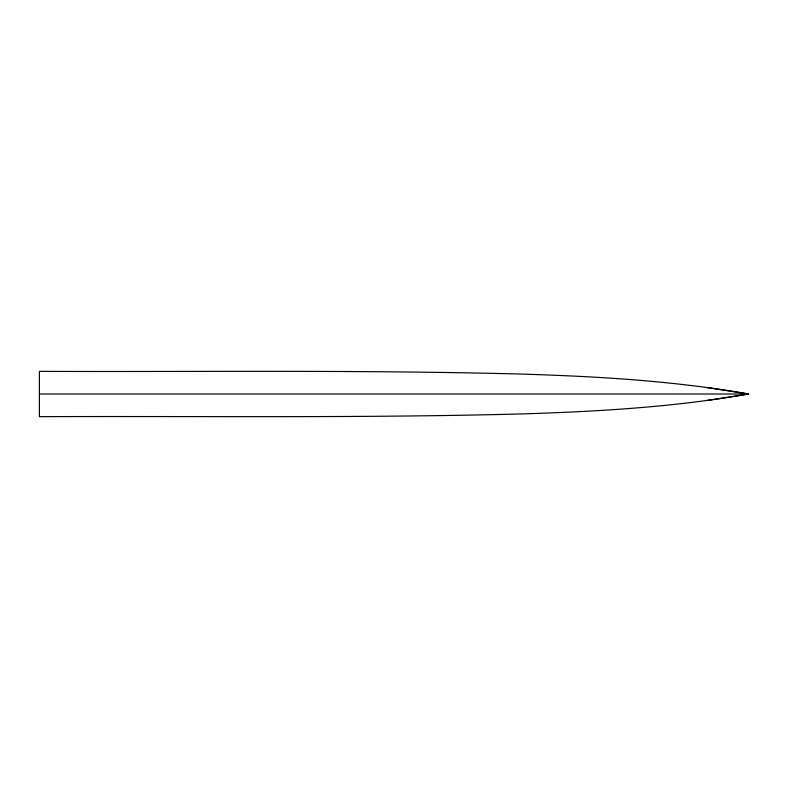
<?xml version="1.0" encoding="UTF-8"?>
<svg xmlns="http://www.w3.org/2000/svg" width="788" height="788" viewBox="0 0 788 788"><rect width="100%" height="100%" fill="white"/><g stroke="black" fill="none" stroke-linecap="round" stroke-linejoin="round"><path stroke-width="1.18" d="M707.023 387.529L748.59 394C671.652 407.544 593.443 411.799 515.46 414.104C356.806 418.123 198.083 416.025 39.4 416.665L39.4 371.365C198.083 371.966 356.806 369.877 515.46 373.896C593.443 376.201 671.652 380.446 748.59 394L707.023 400.471M39.4 394L748.59 394"/></g></svg>
